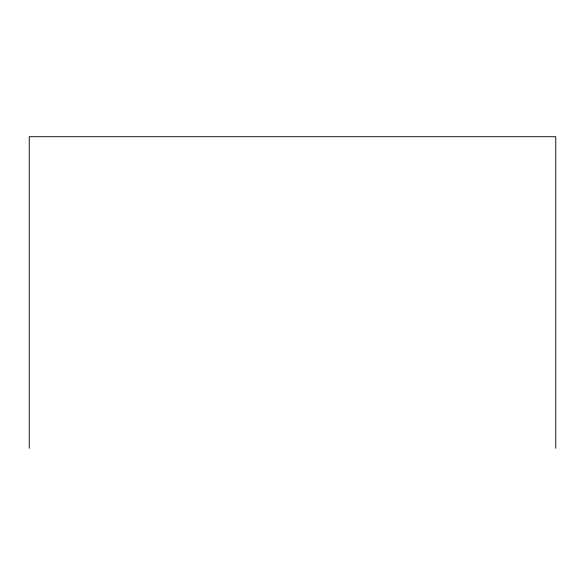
<?xml version="1.0" encoding="UTF-8"?>
<svg xmlns="http://www.w3.org/2000/svg" width="585" height="585" viewBox="0 0 585 585"><rect width="100%" height="100%" fill="white"/><g stroke="black" fill="none" stroke-linecap="round" stroke-linejoin="round"><path stroke-width="0.88" d="M555.75 448.285L555.75 136.714L29.25 136.714L29.25 448.285"/></g></svg>
